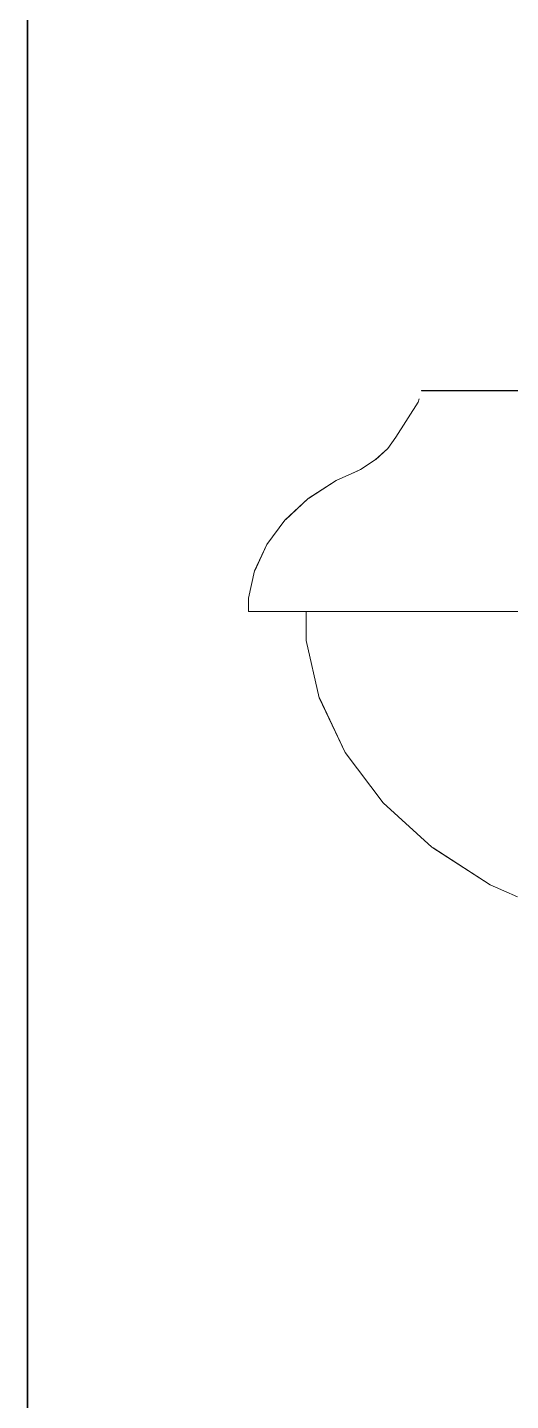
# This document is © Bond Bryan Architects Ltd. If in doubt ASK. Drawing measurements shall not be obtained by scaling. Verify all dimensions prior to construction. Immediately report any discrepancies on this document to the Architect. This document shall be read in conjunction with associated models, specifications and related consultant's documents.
# Model space of a CAD drawing. Header units: millimetres. Extents: x 14397 to 67587, y -11631 to -8348.
# Drawn here: x 14397.1 to 14506.4, y -10676 to -10365.3 of the extents above; entities that cross this region are included whole.
import ezdxf

# ---------------------------------------------------------------- set-up
doc = ezdxf.new("R2010")
doc.units = ezdxf.units.MM
doc.header["$MEASUREMENT"] = 0
doc.linetypes.add('Wipeout_Contour', pattern=[1000, 0, -1000])
doc.layers.add('NewA-Ee_25_10-M_WallsInternal', color=7, linetype='Continuous')
doc.layers.add('NewA-Ee_40_20-M_GeneralFFAndEInternalSanitary', color=7, linetype='Continuous')

# ---------------------------------------------------------------- blocks, each defined once
blk = doc.blocks.new('Section Elem_1_1', base_point=(6197.13, -111297.47))
at = {"layer": 'NewA-Ee_25_10-M_WallsInternal', "color": 92, "linetype": 'Continuous', "lineweight": 35}
blk.add_line((14397.13, -8857.47), (14397.13, -11297.47), dxfattribs=at)
blk = doc.blocks.new('Section Elem_9_1', base_point=(6197.13, -111297.47))
at = {"color": 254, "linetype": 'Wipeout_Contour', "lineweight": 0, "ltscale": 71509.591428}
blk.add_wipeout([(14499.07, -10447.57), (14514.66, -10447.57), (14514.76, -10447.47), (14499.19, -10447.47)], dxfattribs=at).dxf.layer = 'NewA-Ee_40_20-M_GeneralFFAndEInternalSanitary'
at = {"color": 254, "linetype": 'Wipeout_Contour', "lineweight": 0, "ltscale": 71468.665669}
blk.add_wipeout([(14489.55, -10447.47), (14489.42, -10447.57), (14499.07, -10447.57), (14499.19, -10447.47)], dxfattribs=at).dxf.layer = 'NewA-Ee_40_20-M_GeneralFFAndEInternalSanitary'
at = {"color": 254, "linetype": 'Wipeout_Contour', "lineweight": 0, "ltscale": 71447.726212}
blk.add_wipeout([(14486.29, -10447.47), (14486.16, -10447.57), (14489.42, -10447.57), (14489.55, -10447.47)], dxfattribs=at).dxf.layer = 'NewA-Ee_40_20-M_GeneralFFAndEInternalSanitary'
at = {"color": 254, "linetype": 'Wipeout_Contour', "lineweight": 0, "ltscale": 71511.653336}
blk.add_wipeout([(14499.07, -10447.57), (14498.5, -10450.13), (14514.16, -10450.13), (14514.66, -10447.57)], dxfattribs=at).dxf.layer = 'NewA-Ee_40_20-M_GeneralFFAndEInternalSanitary'
at = {"color": 254, "linetype": 'Wipeout_Contour', "lineweight": 0, "ltscale": 71470.621005}
blk.add_wipeout([(14488.81, -10450.13), (14498.5, -10450.13), (14499.07, -10447.57), (14489.42, -10447.57)], dxfattribs=at).dxf.layer = 'NewA-Ee_40_20-M_GeneralFFAndEInternalSanitary'
at = {"layer": 'NewA-Ee_40_20-M_GeneralFFAndEInternalSanitary', "color": 1, "linetype": 'Continuous', "lineweight": 18}
blk.add_line((14514.76, -10447.47), (14499.19, -10447.47), dxfattribs=at)
at = {"color": 254, "linetype": 'Wipeout_Contour', "lineweight": 0, "ltscale": 71449.627326}
blk.add_wipeout([(14486.16, -10447.57), (14485.53, -10450.13), (14488.81, -10450.13), (14489.42, -10447.57)], dxfattribs=at).dxf.layer = 'NewA-Ee_40_20-M_GeneralFFAndEInternalSanitary'
at = {"color": 254, "linetype": 'Wipeout_Contour', "lineweight": 0, "ltscale": 71515.994914}
blk.add_wipeout([(14498.5, -10450.13), (14493.92, -10458.02), (14510.12, -10458.02), (14514.16, -10450.13)], dxfattribs=at).dxf.layer = 'NewA-Ee_40_20-M_GeneralFFAndEInternalSanitary'
at = {"layer": 'NewA-Ee_40_20-M_GeneralFFAndEInternalSanitary', "color": 1, "linetype": 'Continuous', "lineweight": 18}
for p, q in [((14486.25, -10447.5), (14486.26, -10447.45)), ((14486.26, -10447.45), (14722.13, -10447.45)), ((14486.26, -10447.47), (14486.29, -10447.47)), ((14489.55, -10447.47), (14486.29, -10447.47)), ((14499.19, -10447.47), (14489.55, -10447.47))]:
    blk.add_line(p, q, dxfattribs=at)
at = {"color": 254, "linetype": 'Wipeout_Contour', "lineweight": 0, "ltscale": 71474.15904}
blk.add_wipeout([(14488.81, -10450.13), (14483.89, -10458.02), (14493.92, -10458.02), (14498.5, -10450.13)], dxfattribs=at).dxf.layer = 'NewA-Ee_40_20-M_GeneralFFAndEInternalSanitary'
at = {"color": 254, "linetype": 'Wipeout_Contour', "lineweight": 0, "ltscale": 71452.760055}
blk.add_wipeout([(14485.53, -10450.13), (14480.49, -10458.02), (14483.89, -10458.02), (14488.81, -10450.13)], dxfattribs=at).dxf.layer = 'NewA-Ee_40_20-M_GeneralFFAndEInternalSanitary'
at = {"color": 254, "linetype": 'Wipeout_Contour', "lineweight": 0, "ltscale": 71518.672796}
blk.add_wipeout([(14493.92, -10458.02), (14492.25, -10460.56), (14508.66, -10460.56), (14510.12, -10458.02)], dxfattribs=at).dxf.layer = 'NewA-Ee_40_20-M_GeneralFFAndEInternalSanitary'
at = {"layer": 'NewA-Ee_40_20-M_GeneralFFAndEInternalSanitary', "color": 1, "linetype": 'Continuous', "lineweight": 18}
blk.add_line((14485.51, -10450.12), (14485.72, -10449.38), dxfattribs=at)
at = {"color": 254, "linetype": 'Wipeout_Contour', "lineweight": 0, "ltscale": 71475.85455}
blk.add_wipeout([(14483.89, -10458.02), (14482.1, -10460.56), (14492.25, -10460.56), (14493.92, -10458.02)], dxfattribs=at).dxf.layer = 'NewA-Ee_40_20-M_GeneralFFAndEInternalSanitary'
at = {"color": 254, "linetype": 'Wipeout_Contour', "lineweight": 0, "ltscale": 71453.948719}
blk.add_wipeout([(14480.49, -10458.02), (14478.66, -10460.56), (14482.1, -10460.56), (14483.89, -10458.02)], dxfattribs=at).dxf.layer = 'NewA-Ee_40_20-M_GeneralFFAndEInternalSanitary'
at = {"color": 254, "linetype": 'Wipeout_Contour', "lineweight": 0, "ltscale": 71518.242133}
blk.add_wipeout([(14492.25, -10460.56), (14489.68, -10463.17), (14506.4, -10463.17), (14508.66, -10460.56)], dxfattribs=at).dxf.layer = 'NewA-Ee_40_20-M_GeneralFFAndEInternalSanitary'
at = {"layer": 'NewA-Ee_40_20-M_GeneralFFAndEInternalSanitary', "color": 1, "linetype": 'Continuous', "lineweight": 18}
blk.add_line((14480.46, -10458), (14485.51, -10450.12), dxfattribs=at)
at = {"color": 254, "linetype": 'Wipeout_Contour', "lineweight": 0, "ltscale": 71474.759647}
blk.add_wipeout([(14482.1, -10460.56), (14479.33, -10463.17), (14489.68, -10463.17), (14492.25, -10460.56)], dxfattribs=at).dxf.layer = 'NewA-Ee_40_20-M_GeneralFFAndEInternalSanitary'
at = {"color": 254, "linetype": 'Wipeout_Contour', "lineweight": 0, "ltscale": 71579.291761}
blk.add_wipeout([(14506.4, -10463.17), (14503.7, -10465.37), (14526.51, -10465.37), (14528.72, -10463.17)], dxfattribs=at).dxf.layer = 'NewA-Ee_40_20-M_GeneralFFAndEInternalSanitary'
at = {"color": 254, "linetype": 'Wipeout_Contour', "lineweight": 0, "ltscale": 71452.515367}
blk.add_wipeout([(14478.66, -10460.56), (14475.83, -10463.17), (14479.33, -10463.17), (14482.1, -10460.56)], dxfattribs=at).dxf.layer = 'NewA-Ee_40_20-M_GeneralFFAndEInternalSanitary'
at = {"color": 254, "linetype": 'Wipeout_Contour', "lineweight": 0, "ltscale": 71515.273118}
blk.add_wipeout([(14486.61, -10465.37), (14503.7, -10465.37), (14506.4, -10463.17), (14489.68, -10463.17)], dxfattribs=at).dxf.layer = 'NewA-Ee_40_20-M_GeneralFFAndEInternalSanitary'
at = {"layer": 'NewA-Ee_40_20-M_GeneralFFAndEInternalSanitary', "color": 1, "linetype": 'Continuous', "lineweight": 18}
blk.add_line((14478.63, -10460.55), (14480.46, -10458), dxfattribs=at)
at = {"color": 254, "linetype": 'Wipeout_Contour', "lineweight": 0, "ltscale": 71470.904718}
blk.add_wipeout([(14479.33, -10463.17), (14476.04, -10465.37), (14486.61, -10465.37), (14489.68, -10463.17)], dxfattribs=at).dxf.layer = 'NewA-Ee_40_20-M_GeneralFFAndEInternalSanitary'
at = {"color": 254, "linetype": 'Wipeout_Contour', "lineweight": 0, "ltscale": 71576.638697}
blk.add_wipeout([(14502.17, -10466.22), (14525.26, -10466.22), (14526.51, -10465.37), (14503.7, -10465.37)], dxfattribs=at).dxf.layer = 'NewA-Ee_40_20-M_GeneralFFAndEInternalSanitary'
at = {"color": 254, "linetype": 'Wipeout_Contour', "lineweight": 0, "ltscale": 71448.20794}
blk.add_wipeout([(14475.83, -10463.17), (14472.46, -10465.37), (14476.04, -10465.37), (14479.33, -10463.17)], dxfattribs=at).dxf.layer = 'NewA-Ee_40_20-M_GeneralFFAndEInternalSanitary'
at = {"color": 254, "linetype": 'Wipeout_Contour', "lineweight": 0, "ltscale": 71511.528218}
blk.add_wipeout([(14484.88, -10466.22), (14502.17, -10466.22), (14503.7, -10465.37), (14486.61, -10465.37)], dxfattribs=at).dxf.layer = 'NewA-Ee_40_20-M_GeneralFFAndEInternalSanitary'
at = {"layer": 'NewA-Ee_40_20-M_GeneralFFAndEInternalSanitary', "color": 1, "linetype": 'Continuous', "lineweight": 18}
blk.add_line((14475.8, -10463.16), (14478.63, -10460.55), dxfattribs=at)
at = {"color": 254, "linetype": 'Wipeout_Contour', "lineweight": 0, "ltscale": 71466.402818}
blk.add_wipeout([(14476.04, -10465.37), (14474.17, -10466.22), (14484.88, -10466.22), (14486.61, -10465.37)], dxfattribs=at).dxf.layer = 'NewA-Ee_40_20-M_GeneralFFAndEInternalSanitary'
at = {"color": 254, "linetype": 'Wipeout_Contour', "lineweight": 0, "ltscale": 71573.050787}
blk.add_wipeout([(14502.17, -10466.22), (14499.32, -10467.82), (14522.93, -10467.82), (14525.26, -10466.22)], dxfattribs=at).dxf.layer = 'NewA-Ee_40_20-M_GeneralFFAndEInternalSanitary'
at = {"color": 254, "linetype": 'Wipeout_Contour', "lineweight": 0, "ltscale": 71443.316838}
blk.add_wipeout([(14472.46, -10465.37), (14470.54, -10466.22), (14474.17, -10466.22), (14476.04, -10465.37)], dxfattribs=at).dxf.layer = 'NewA-Ee_40_20-M_GeneralFFAndEInternalSanitary'
at = {"color": 254, "linetype": 'Wipeout_Contour', "lineweight": 0, "ltscale": 71506.809836}
blk.add_wipeout([(14484.88, -10466.22), (14481.63, -10467.82), (14499.32, -10467.82), (14502.17, -10466.22)], dxfattribs=at).dxf.layer = 'NewA-Ee_40_20-M_GeneralFFAndEInternalSanitary'
at = {"color": 254, "linetype": 'Wipeout_Contour', "lineweight": 0, "ltscale": 71460.901898}
blk.add_wipeout([(14474.17, -10466.22), (14470.68, -10467.82), (14481.63, -10467.82), (14484.88, -10466.22)], dxfattribs=at).dxf.layer = 'NewA-Ee_40_20-M_GeneralFFAndEInternalSanitary'
at = {"color": 254, "linetype": 'Wipeout_Contour', "lineweight": 0, "ltscale": 71568.084478}
blk.add_wipeout([(14494.28, -10471.92), (14518.82, -10471.92), (14522.93, -10467.82), (14499.32, -10467.82)], dxfattribs=at).dxf.layer = 'NewA-Ee_40_20-M_GeneralFFAndEInternalSanitary'
at = {"color": 254, "linetype": 'Wipeout_Contour', "lineweight": 0, "ltscale": 71437.417738}
blk.add_wipeout([(14470.54, -10466.22), (14466.98, -10467.82), (14470.68, -10467.82), (14474.17, -10466.22)], dxfattribs=at).dxf.layer = 'NewA-Ee_40_20-M_GeneralFFAndEInternalSanitary'
at = {"color": 254, "linetype": 'Wipeout_Contour', "lineweight": 0, "ltscale": 71499.809635}
blk.add_wipeout([(14481.63, -10467.82), (14475.91, -10471.92), (14494.28, -10471.92), (14499.32, -10467.82)], dxfattribs=at).dxf.layer = 'NewA-Ee_40_20-M_GeneralFFAndEInternalSanitary'
at = {"layer": 'NewA-Ee_40_20-M_GeneralFFAndEInternalSanitary', "color": 1, "linetype": 'Continuous', "lineweight": 18}
for p, q in [((14472.43, -10465.35), (14475.8, -10463.16)), ((14470.52, -10466.21), (14472.43, -10465.35))]:
    blk.add_line(p, q, dxfattribs=at)
at = {"color": 254, "linetype": 'Wipeout_Contour', "lineweight": 0, "ltscale": 71452.49384}
blk.add_wipeout([(14470.68, -10467.82), (14464.53, -10471.92), (14475.91, -10471.92), (14481.63, -10467.82)], dxfattribs=at).dxf.layer = 'NewA-Ee_40_20-M_GeneralFFAndEInternalSanitary'
at = {"color": 254, "linetype": 'Wipeout_Contour', "lineweight": 0, "ltscale": 71564.957582}
blk.add_wipeout([(14494.28, -10471.92), (14490.07, -10476.79), (14515.37, -10476.79), (14518.82, -10471.92)], dxfattribs=at).dxf.layer = 'NewA-Ee_40_20-M_GeneralFFAndEInternalSanitary'
at = {"color": 254, "linetype": 'Wipeout_Contour', "lineweight": 0, "ltscale": 71428.292459}
blk.add_wipeout([(14466.98, -10467.82), (14460.68, -10471.92), (14464.53, -10471.92), (14470.68, -10467.82)], dxfattribs=at).dxf.layer = 'NewA-Ee_40_20-M_GeneralFFAndEInternalSanitary'
at = {"layer": 'NewA-Ee_40_20-M_GeneralFFAndEInternalSanitary', "color": 1, "linetype": 'Continuous', "lineweight": 18}
blk.add_line((14466.95, -10467.81), (14470.52, -10466.21), dxfattribs=at)
at = {"color": 254, "linetype": 'Wipeout_Contour', "lineweight": 0, "ltscale": 71494.297576}
blk.add_wipeout([(14475.91, -10471.92), (14471.11, -10476.79), (14490.07, -10476.79), (14494.28, -10471.92)], dxfattribs=at).dxf.layer = 'NewA-Ee_40_20-M_GeneralFFAndEInternalSanitary'
at = {"color": 254, "linetype": 'Wipeout_Contour', "lineweight": 0, "ltscale": 71445.328955}
blk.add_wipeout([(14464.53, -10471.92), (14459.38, -10476.79), (14471.11, -10476.79), (14475.91, -10471.92)], dxfattribs=at).dxf.layer = 'NewA-Ee_40_20-M_GeneralFFAndEInternalSanitary'
at = {"color": 254, "linetype": 'Wipeout_Contour', "lineweight": 0, "ltscale": 71566.085248}
blk.add_wipeout([(14490.07, -10476.79), (14486.8, -10482.29), (14512.7, -10482.29), (14515.37, -10476.79)], dxfattribs=at).dxf.layer = 'NewA-Ee_40_20-M_GeneralFFAndEInternalSanitary'
at = {"color": 254, "linetype": 'Wipeout_Contour', "lineweight": 0, "ltscale": 71420.28093}
blk.add_wipeout([(14460.68, -10471.92), (14455.4, -10476.79), (14459.38, -10476.79), (14464.53, -10471.92)], dxfattribs=at).dxf.layer = 'NewA-Ee_40_20-M_GeneralFFAndEInternalSanitary'
at = {"color": 254, "linetype": 'Wipeout_Contour', "lineweight": 0, "ltscale": 71493.499647}
blk.add_wipeout([(14471.11, -10476.79), (14467.39, -10482.29), (14486.8, -10482.29), (14490.07, -10476.79)], dxfattribs=at).dxf.layer = 'NewA-Ee_40_20-M_GeneralFFAndEInternalSanitary'
at = {"layer": 'NewA-Ee_40_20-M_GeneralFFAndEInternalSanitary', "color": 1, "linetype": 'Continuous', "lineweight": 18}
blk.add_line((14460.65, -10471.91), (14466.95, -10467.81), dxfattribs=at)
at = {"color": 254, "linetype": 'Wipeout_Contour', "lineweight": 0, "ltscale": 71443.196596}
blk.add_wipeout([(14455.38, -10482.29), (14467.39, -10482.29), (14471.11, -10476.79), (14459.38, -10476.79)], dxfattribs=at).dxf.layer = 'NewA-Ee_40_20-M_GeneralFFAndEInternalSanitary'
at = {"color": 254, "linetype": 'Wipeout_Contour', "lineweight": 0, "ltscale": 71571.432203}
blk.add_wipeout([(14484.57, -10488.26), (14510.88, -10488.26), (14512.7, -10482.29), (14486.8, -10482.29)], dxfattribs=at).dxf.layer = 'NewA-Ee_40_20-M_GeneralFFAndEInternalSanitary'
at = {"color": 254, "linetype": 'Wipeout_Contour', "lineweight": 0, "ltscale": 71417.464593}
blk.add_wipeout([(14455.4, -10476.79), (14451.31, -10482.29), (14455.38, -10482.29), (14459.38, -10476.79)], dxfattribs=at).dxf.layer = 'NewA-Ee_40_20-M_GeneralFFAndEInternalSanitary'
at = {"color": 254, "linetype": 'Wipeout_Contour', "lineweight": 0, "ltscale": 71497.438685}
blk.add_wipeout([(14467.39, -10482.29), (14464.86, -10488.26), (14484.57, -10488.26), (14486.8, -10482.29)], dxfattribs=at).dxf.layer = 'NewA-Ee_40_20-M_GeneralFFAndEInternalSanitary'
at = {"layer": 'NewA-Ee_40_20-M_GeneralFFAndEInternalSanitary', "color": 1, "linetype": 'Continuous', "lineweight": 18}
blk.add_line((14455.37, -10476.78), (14460.65, -10471.91), dxfattribs=at)
at = {"color": 254, "linetype": 'Wipeout_Contour', "lineweight": 0, "ltscale": 71446.159872}
blk.add_wipeout([(14455.38, -10482.29), (14452.66, -10488.26), (14464.86, -10488.26), (14467.39, -10482.29)], dxfattribs=at).dxf.layer = 'NewA-Ee_40_20-M_GeneralFFAndEInternalSanitary'
at = {"color": 254, "linetype": 'Wipeout_Contour', "lineweight": 0, "ltscale": 71580.834121}
blk.add_wipeout([(14483.46, -10494.5), (14509.98, -10494.5), (14510.88, -10488.26), (14484.57, -10488.26)], dxfattribs=at).dxf.layer = 'NewA-Ee_40_20-M_GeneralFFAndEInternalSanitary'
at = {"color": 254, "linetype": 'Wipeout_Contour', "lineweight": 0, "ltscale": 71419.927207}
blk.add_wipeout([(14448.53, -10488.26), (14452.66, -10488.26), (14455.38, -10482.29), (14451.31, -10482.29)], dxfattribs=at).dxf.layer = 'NewA-Ee_40_20-M_GeneralFFAndEInternalSanitary'
at = {"color": 254, "linetype": 'Wipeout_Contour', "lineweight": 0, "ltscale": 71505.992432}
blk.add_wipeout([(14464.86, -10488.26), (14463.6, -10494.5), (14483.46, -10494.5), (14484.57, -10488.26)], dxfattribs=at).dxf.layer = 'NewA-Ee_40_20-M_GeneralFFAndEInternalSanitary'
at = {"layer": 'NewA-Ee_40_20-M_GeneralFFAndEInternalSanitary', "color": 1, "linetype": 'Continuous', "lineweight": 18}
blk.add_line((14451.28, -10482.28), (14455.37, -10476.78), dxfattribs=at)
at = {"color": 254, "linetype": 'Wipeout_Contour', "lineweight": 0, "ltscale": 71454.12572}
blk.add_wipeout([(14451.3, -10494.5), (14463.6, -10494.5), (14464.86, -10488.26), (14452.66, -10488.26)], dxfattribs=at).dxf.layer = 'NewA-Ee_40_20-M_GeneralFFAndEInternalSanitary'
at = {"color": 254, "linetype": 'Wipeout_Contour', "lineweight": 0, "ltscale": 71589.914953}
blk.add_wipeout([(14509.98, -10494.5), (14483.46, -10494.5), (14483.48, -10497.37), (14509.99, -10497.37)], dxfattribs=at).dxf.layer = 'NewA-Ee_40_20-M_GeneralFFAndEInternalSanitary'
at = {"color": 254, "linetype": 'Wipeout_Contour', "lineweight": 0, "ltscale": 71427.590831}
blk.add_wipeout([(14448.53, -10488.26), (14447.14, -10494.5), (14451.3, -10494.5), (14452.66, -10488.26)], dxfattribs=at).dxf.layer = 'NewA-Ee_40_20-M_GeneralFFAndEInternalSanitary'
at = {"color": 254, "linetype": 'Wipeout_Contour', "lineweight": 0, "ltscale": 71514.801575}
blk.add_wipeout([(14463.6, -10494.5), (14463.62, -10497.37), (14483.48, -10497.37), (14483.46, -10494.5)], dxfattribs=at).dxf.layer = 'NewA-Ee_40_20-M_GeneralFFAndEInternalSanitary'
at = {"layer": 'NewA-Ee_40_20-M_GeneralFFAndEInternalSanitary', "color": 1, "linetype": 'Continuous', "lineweight": 18}
blk.add_line((14448.5, -10488.25), (14451.28, -10482.28), dxfattribs=at)
at = {"color": 254, "linetype": 'Wipeout_Contour', "lineweight": 0, "ltscale": 71462.746526}
blk.add_wipeout([(14463.6, -10494.5), (14451.3, -10494.5), (14451.32, -10497.37), (14463.62, -10497.37)], dxfattribs=at).dxf.layer = 'NewA-Ee_40_20-M_GeneralFFAndEInternalSanitary'
at = {"color": 254, "linetype": 'Wipeout_Contour', "lineweight": 0, "ltscale": 71593.423407}
blk.add_wipeout([(14509.99, -10497.37), (14483.48, -10497.37), (14483.48, -10497.47), (14509.99, -10497.47)], dxfattribs=at).dxf.layer = 'NewA-Ee_40_20-M_GeneralFFAndEInternalSanitary'
at = {"color": 254, "linetype": 'Wipeout_Contour', "lineweight": 0, "ltscale": 71436.114519}
blk.add_wipeout([(14451.3, -10494.5), (14447.14, -10494.5), (14447.16, -10497.37), (14451.32, -10497.37)], dxfattribs=at).dxf.layer = 'NewA-Ee_40_20-M_GeneralFFAndEInternalSanitary'
at = {"color": 254, "linetype": 'Wipeout_Contour', "lineweight": 0, "ltscale": 71518.318267}
blk.add_wipeout([(14483.48, -10497.37), (14463.62, -10497.37), (14463.62, -10497.47), (14483.48, -10497.47)], dxfattribs=at).dxf.layer = 'NewA-Ee_40_20-M_GeneralFFAndEInternalSanitary'
at = {"color": 254, "linetype": 'Wipeout_Contour', "lineweight": 0, "ltscale": 71631.884967}
blk.add_wipeout([(14518.49, -10497.47), (14493.88, -10497.47), (14493.88, -10504.05), (14518.49, -10504.05)], dxfattribs=at).dxf.layer = 'NewA-Ee_40_20-M_GeneralFFAndEInternalSanitary'
at = {"layer": 'NewA-Ee_40_20-M_GeneralFFAndEInternalSanitary', "color": 1, "linetype": 'Continuous', "lineweight": 18}
blk.add_line((14447.11, -10494.49), (14448.5, -10488.25), dxfattribs=at)
at = {"color": 254, "linetype": 'Wipeout_Contour', "lineweight": 0, "ltscale": 71466.26893}
blk.add_wipeout([(14451.32, -10497.47), (14463.62, -10497.47), (14463.62, -10497.37), (14451.32, -10497.37)], dxfattribs=at).dxf.layer = 'NewA-Ee_40_20-M_GeneralFFAndEInternalSanitary'
at = {"color": 254, "linetype": 'Wipeout_Contour', "lineweight": 0, "ltscale": 71562.16672}
blk.add_wipeout([(14475.45, -10497.47), (14475.45, -10504.05), (14493.88, -10504.05), (14493.88, -10497.47)], dxfattribs=at).dxf.layer = 'NewA-Ee_40_20-M_GeneralFFAndEInternalSanitary'
at = {"layer": 'NewA-Ee_40_20-M_GeneralFFAndEInternalSanitary', "color": 1, "linetype": 'Continuous', "lineweight": 18}
blk.add_line((14509.99, -10497.47), (14483.48, -10497.47), dxfattribs=at)
at = {"color": 254, "linetype": 'Wipeout_Contour', "lineweight": 0, "ltscale": 71439.639847}
blk.add_wipeout([(14447.16, -10497.37), (14447.16, -10497.47), (14451.32, -10497.47), (14451.32, -10497.37)], dxfattribs=at).dxf.layer = 'NewA-Ee_40_20-M_GeneralFFAndEInternalSanitary'
at = {"color": 254, "linetype": 'Wipeout_Contour', "lineweight": 0, "ltscale": 71513.848975}
blk.add_wipeout([(14464.04, -10497.47), (14464.04, -10504.05), (14475.45, -10504.05), (14475.45, -10497.47)], dxfattribs=at).dxf.layer = 'NewA-Ee_40_20-M_GeneralFFAndEInternalSanitary'
at = {"color": 254, "linetype": 'Wipeout_Contour', "lineweight": 0, "ltscale": 71658.29714}
blk.add_wipeout([(14518.49, -10504.05), (14493.88, -10504.05), (14496.26, -10517), (14520.44, -10517)], dxfattribs=at).dxf.layer = 'NewA-Ee_40_20-M_GeneralFFAndEInternalSanitary'
at = {"layer": 'NewA-Ee_40_20-M_GeneralFFAndEInternalSanitary', "color": 1, "linetype": 'Continuous', "lineweight": 18}
for p, q in [((14447.13, -10497.46), (14447.11, -10494.49)), ((14447.16, -10497.47), (14447.14, -10494.5)), ((14447.16, -10497.46), (14447.13, -10497.46)), ((14451.32, -10497.47), (14447.16, -10497.47))]:
    blk.add_line(p, q, dxfattribs=at)
at = {"color": 254, "linetype": 'Wipeout_Contour', "lineweight": 0, "ltscale": 71489.128502}
blk.add_wipeout([(14460.18, -10504.05), (14464.04, -10504.05), (14464.04, -10497.47), (14460.18, -10497.47)], dxfattribs=at).dxf.layer = 'NewA-Ee_40_20-M_GeneralFFAndEInternalSanitary'
at = {"color": 254, "linetype": 'Wipeout_Contour', "lineweight": 0, "ltscale": 71589.217514}
blk.add_wipeout([(14475.45, -10504.05), (14478.16, -10517), (14496.26, -10517), (14493.88, -10504.05)], dxfattribs=at).dxf.layer = 'NewA-Ee_40_20-M_GeneralFFAndEInternalSanitary'
at = {"layer": 'NewA-Ee_40_20-M_GeneralFFAndEInternalSanitary', "color": 1, "linetype": 'Continuous', "lineweight": 18}
for p, q in [((14463.62, -10497.47), (14451.32, -10497.47)), ((14483.48, -10497.47), (14463.62, -10497.47))]:
    blk.add_line(p, q, dxfattribs=at)
at = {"color": 254, "linetype": 'Wipeout_Contour', "lineweight": 0, "ltscale": 71541.342887}
blk.add_wipeout([(14464.04, -10504.05), (14466.95, -10517), (14478.16, -10517), (14475.45, -10504.05)], dxfattribs=at).dxf.layer = 'NewA-Ee_40_20-M_GeneralFFAndEInternalSanitary'
at = {"color": 254, "linetype": 'Wipeout_Contour', "lineweight": 0, "ltscale": 71698.415033}
blk.add_wipeout([(14520.44, -10517), (14496.26, -10517), (14500.96, -10529.37), (14524.27, -10529.37)], dxfattribs=at).dxf.layer = 'NewA-Ee_40_20-M_GeneralFFAndEInternalSanitary'
at = {"color": 254, "linetype": 'Wipeout_Contour', "lineweight": 0, "ltscale": 71516.851853}
blk.add_wipeout([(14460.18, -10504.05), (14463.16, -10517), (14466.95, -10517), (14464.04, -10504.05)], dxfattribs=at).dxf.layer = 'NewA-Ee_40_20-M_GeneralFFAndEInternalSanitary'
at = {"color": 254, "linetype": 'Wipeout_Contour', "lineweight": 0, "ltscale": 71631.193474}
blk.add_wipeout([(14496.26, -10517), (14478.16, -10517), (14483.49, -10529.37), (14500.96, -10529.37)], dxfattribs=at).dxf.layer = 'NewA-Ee_40_20-M_GeneralFFAndEInternalSanitary'
at = {"layer": 'NewA-Ee_40_20-M_GeneralFFAndEInternalSanitary', "color": 1, "linetype": 'Continuous', "lineweight": 18}
blk.add_line((14460.15, -10504.04), (14460.15, -10497.47), dxfattribs=at)
at = {"color": 254, "linetype": 'Wipeout_Contour', "lineweight": 0, "ltscale": 71584.607344}
blk.add_wipeout([(14466.95, -10517), (14472.69, -10529.37), (14483.49, -10529.37), (14478.16, -10517)], dxfattribs=at).dxf.layer = 'NewA-Ee_40_20-M_GeneralFFAndEInternalSanitary'
at = {"color": 254, "linetype": 'Wipeout_Contour', "lineweight": 0, "ltscale": 71743.296401}
blk.add_wipeout([(14524.27, -10529.37), (14500.96, -10529.37), (14507.82, -10540.76), (14529.88, -10540.76)], dxfattribs=at).dxf.layer = 'NewA-Ee_40_20-M_GeneralFFAndEInternalSanitary'
at = {"color": 254, "linetype": 'Wipeout_Contour', "lineweight": 0, "ltscale": 71560.778842}
blk.add_wipeout([(14463.16, -10517), (14469.03, -10529.37), (14472.69, -10529.37), (14466.95, -10517)], dxfattribs=at).dxf.layer = 'NewA-Ee_40_20-M_GeneralFFAndEInternalSanitary'
at = {"color": 254, "linetype": 'Wipeout_Contour', "lineweight": 0, "ltscale": 71679.087085}
blk.add_wipeout([(14500.96, -10529.37), (14483.49, -10529.37), (14491.3, -10540.76), (14507.82, -10540.76)], dxfattribs=at).dxf.layer = 'NewA-Ee_40_20-M_GeneralFFAndEInternalSanitary'
at = {"layer": 'NewA-Ee_40_20-M_GeneralFFAndEInternalSanitary', "color": 1, "linetype": 'Continuous', "lineweight": 18}
blk.add_line((14463.13, -10517), (14460.15, -10504.04), dxfattribs=at)
at = {"color": 254, "linetype": 'Wipeout_Contour', "lineweight": 0, "ltscale": 71634.589123}
blk.add_wipeout([(14472.69, -10529.37), (14481.07, -10540.76), (14491.3, -10540.76), (14483.49, -10529.37)], dxfattribs=at).dxf.layer = 'NewA-Ee_40_20-M_GeneralFFAndEInternalSanitary'
at = {"color": 254, "linetype": 'Wipeout_Contour', "lineweight": 0, "ltscale": 71611.831436}
blk.add_wipeout([(14472.69, -10529.37), (14469.03, -10529.37), (14477.61, -10540.76), (14481.07, -10540.76)], dxfattribs=at).dxf.layer = 'NewA-Ee_40_20-M_GeneralFFAndEInternalSanitary'
at = {"color": 254, "linetype": 'Wipeout_Contour', "lineweight": 0, "ltscale": 71731.436666}
blk.add_wipeout([(14491.3, -10540.76), (14501.33, -10550.84), (14516.64, -10550.84), (14507.82, -10540.76)], dxfattribs=at).dxf.layer = 'NewA-Ee_40_20-M_GeneralFFAndEInternalSanitary'
at = {"layer": 'NewA-Ee_40_20-M_GeneralFFAndEInternalSanitary', "color": 1, "linetype": 'Continuous', "lineweight": 18}
blk.add_line((14469, -10529.36), (14463.13, -10517), dxfattribs=at)
at = {"color": 254, "linetype": 'Wipeout_Contour', "lineweight": 0, "ltscale": 71689.763214}
blk.add_wipeout([(14491.3, -10540.76), (14481.07, -10540.76), (14491.85, -10550.84), (14501.33, -10550.84)], dxfattribs=at).dxf.layer = 'NewA-Ee_40_20-M_GeneralFFAndEInternalSanitary'
at = {"color": 254, "linetype": 'Wipeout_Contour', "lineweight": 0, "ltscale": 71668.452354}
blk.add_wipeout([(14481.07, -10540.76), (14477.61, -10540.76), (14488.64, -10550.84), (14491.85, -10550.84)], dxfattribs=at).dxf.layer = 'NewA-Ee_40_20-M_GeneralFFAndEInternalSanitary'
at = {"color": 254, "linetype": 'Wipeout_Contour', "lineweight": 0, "ltscale": 71786.645676}
blk.add_wipeout([(14516.64, -10550.84), (14501.33, -10550.84), (14513.28, -10559.3), (14527.15, -10559.3)], dxfattribs=at).dxf.layer = 'NewA-Ee_40_20-M_GeneralFFAndEInternalSanitary'
at = {"layer": 'NewA-Ee_40_20-M_GeneralFFAndEInternalSanitary', "color": 1, "linetype": 'Continuous', "lineweight": 18}
blk.add_line((14477.58, -10540.76), (14469, -10529.36), dxfattribs=at)
at = {"color": 254, "linetype": 'Wipeout_Contour', "lineweight": 0, "ltscale": 71748.447719}
blk.add_wipeout([(14501.33, -10550.84), (14491.85, -10550.84), (14504.69, -10559.3), (14513.28, -10559.3)], dxfattribs=at).dxf.layer = 'NewA-Ee_40_20-M_GeneralFFAndEInternalSanitary'
at = {"color": 254, "linetype": 'Wipeout_Contour', "lineweight": 0, "ltscale": 71728.916245}
blk.add_wipeout([(14488.64, -10550.84), (14501.78, -10559.3), (14504.69, -10559.3), (14491.85, -10550.84)], dxfattribs=at).dxf.layer = 'NewA-Ee_40_20-M_GeneralFFAndEInternalSanitary'
at = {"layer": 'NewA-Ee_40_20-M_GeneralFFAndEInternalSanitary', "color": 1, "linetype": 'Continuous', "lineweight": 18}
blk.add_line((14488.61, -10550.84), (14477.58, -10540.76), dxfattribs=at)
at = {"color": 254, "linetype": 'Wipeout_Contour', "lineweight": 0, "ltscale": 71791.157893}
blk.add_wipeout([(14513.28, -10559.3), (14504.69, -10559.3), (14510.76, -10562.04), (14518.92, -10562.04)], dxfattribs=at).dxf.layer = 'NewA-Ee_40_20-M_GeneralFFAndEInternalSanitary'
at = {"color": 254, "linetype": 'Wipeout_Contour', "lineweight": 0, "ltscale": 71773.040129}
blk.add_wipeout([(14501.78, -10559.3), (14508, -10562.04), (14510.76, -10562.04), (14504.69, -10559.3)], dxfattribs=at).dxf.layer = 'NewA-Ee_40_20-M_GeneralFFAndEInternalSanitary'
at = {"layer": 'NewA-Ee_40_20-M_GeneralFFAndEInternalSanitary', "color": 1, "linetype": 'Continuous', "lineweight": 18}
for p, q in [((14501.76, -10559.3), (14488.61, -10550.84)), ((14507.97, -10562.04), (14501.76, -10559.3))]:
    blk.add_line(p, q, dxfattribs=at)

msp = doc.modelspace()

# ---------------------------------------------------------------- block references
at = {"layer": 'NewA-Ee_25_10-M_WallsInternal', "lineweight": 0}
msp.add_blockref('Section Elem_1_1', (6197.13, -111297.47), dxfattribs=at)
at = {"layer": 'NewA-Ee_40_20-M_GeneralFFAndEInternalSanitary', "lineweight": 0}
msp.add_blockref('Section Elem_9_1', (6197.13, -111297.47), dxfattribs=at)

doc.saveas('drawing.dxf')
